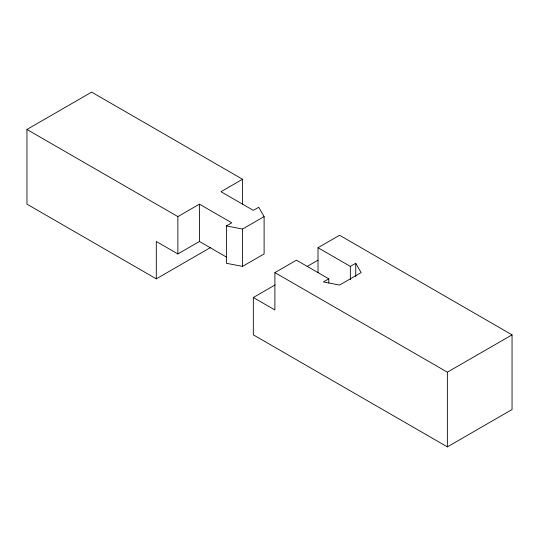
<?xml version="1.0" encoding="UTF-8"?>
<svg xmlns="http://www.w3.org/2000/svg" width="539" height="539" viewBox="0 0 539 539"><rect width="100%" height="100%" fill="white"/><g stroke="black" fill="none" stroke-linecap="round" stroke-linejoin="round"><path stroke-width="0.81" d="M210.816 247.367L156.31 278.838L26.95 204.153L26.95 129.468L91.63 92.122L242.55 179.258L242.55 204.153M26.95 129.468L177.87 216.597L199.43 204.153L231.77 222.823L226.38 225.935L226.38 263.275L242.55 266.387L264.11 253.943L264.11 216.597L258.72 207.259L253.33 210.372L220.99 191.702L242.55 179.258M156.31 278.838L156.31 241.492L177.87 253.943L199.43 241.492L226.737 257.258M226.38 225.935L242.55 229.048L264.11 216.597M318.01 272.613L318.01 247.718L339.57 235.267L512.05 334.847L512.05 409.532L447.37 446.878L253.33 334.847L253.33 297.508L274.89 309.952L274.89 272.613L296.45 260.162L328.79 278.838L328.79 282.982M253.33 297.508L275.133 284.922M307.109 266.461L318.01 260.162M328.79 278.838L323.4 281.944L339.57 285.057L361.13 272.613L355.74 263.275L350.35 266.387L318.01 247.718M274.89 272.613L447.37 372.193L512.05 334.847M447.37 372.193L447.37 446.878M355.74 263.275L355.74 276.554M350.35 266.387L350.35 279.667M242.55 229.048L242.55 266.387M199.43 204.153L199.43 241.492M177.87 216.597L177.87 253.943"/></g></svg>
